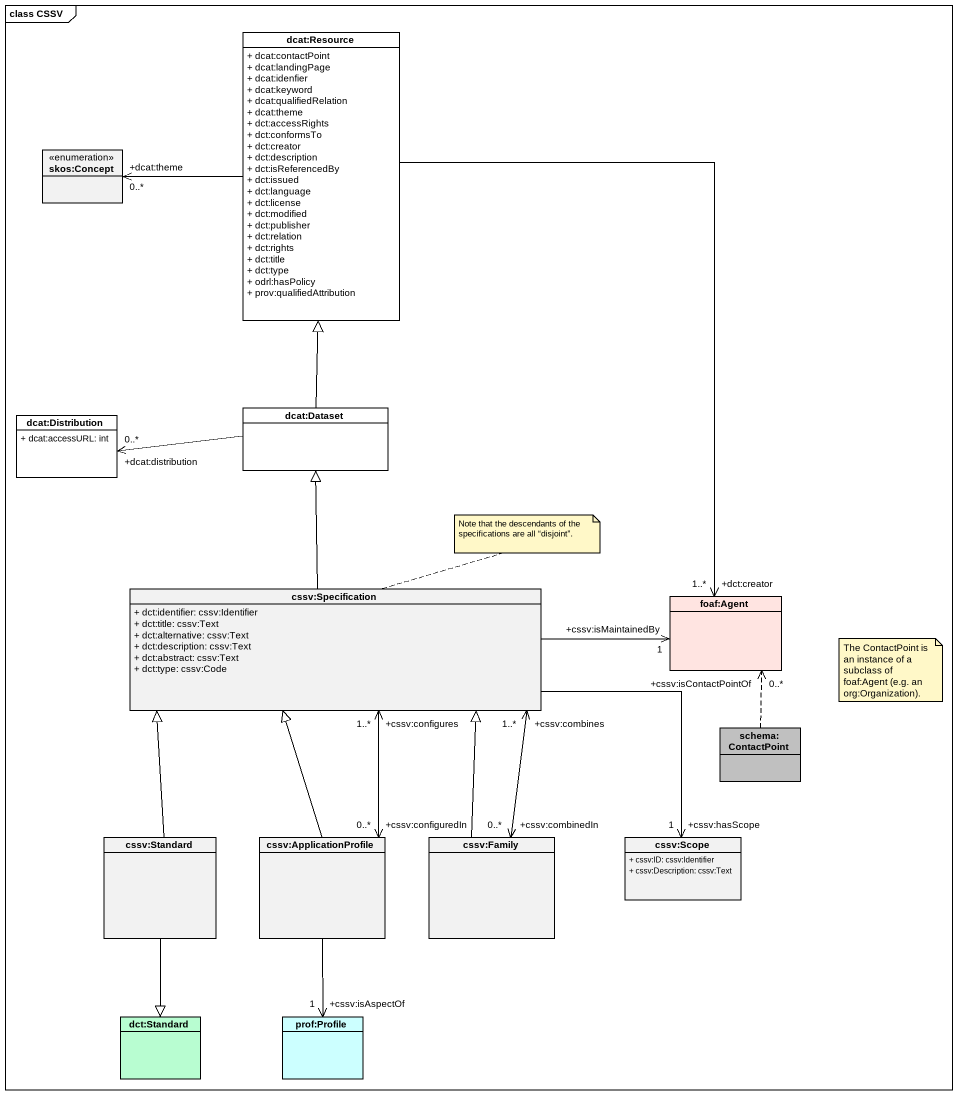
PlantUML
@startuml
mainframe class CSSV
hide circle
hide empty members
skinparam classAttributeIconSize 0
class "dcat:Resource" as dcat_Resource #FFFFFF {
  + dcat:contactPoint
  + dcat:landingPage
  + dcat:idenfier
  + dcat:keyword
  + dcat:qualifiedRelation
  + dcat:theme
  + dct:accessRights
  + dct:conformsTo
  + dct:creator
  + dct:description
  + dct:isReferencedBy
  + dct:issued
  + dct:language
  + dct:license
  + dct:modified
  + dct:publisher
  + dct:relation
  + dct:rights
  + dct:title
  + dct:type
  + odrl:hasPolicy
  + prov:qualifiedAttribution
}
enum "skos:Concept" as skos_Concept
class "dcat:Distribution" as dcat_Distribution #FFFFFF {
  + dcat:accessURL: int
}
class "dcat:Dataset" as dcat_Dataset #FFFFFF
class "cssv:Specification" as cssv_Specification {
  + dct:identifier: cssv:Identifier
  + dct:title: cssv:Text
  + dct:alternative: cssv:Text
  + dct:description: cssv:Text
  + dct:abstract: cssv:Text
  + dct:type: cssv:Code
}
class "foaf:Agent" as foaf_Agent #FFE4E1
class "schema:ContactPoint" as schema_ContactPoint #C0C0C0
class "cssv:Standard" as cssv_Standard
class "cssv:ApplicationProfile" as cssv_ApplicationProfile
class "cssv:Family" as cssv_Family
class "cssv:Scope" as cssv_Scope {
  + cssv:ID: cssv:Identifier
  + cssv:Description: cssv:Text
}
class "dct:Standard" as dct_Standard #B8FDD1
class "prof:Profile" as prof_Profile #CCFFFF
dcat_Resource -left-> "+dcat:theme\n0..*" skos_Concept
dcat_Resource --> "+dct:creator\n1..*" foaf_Agent
dcat_Dataset -up-|> dcat_Resource
dcat_Dataset -left-> "+dcat:distribution\n0..*" dcat_Distribution
cssv_Specification -up-|> dcat_Dataset
cssv_Specification -right-> "+cssv:isMaintainedBy\n1" foaf_Agent
cssv_Specification "+cssv:combines\n1..*" <--> "+cssv:combinedIn\n0..*" cssv_Family
cssv_Specification --> "+cssv:hasScope\n1" cssv_Scope
schema_ContactPoint .up.> "+cssv:isContactPointOf\n0..*" foaf_Agent
cssv_Standard -up-|> cssv_Specification
cssv_Standard --|> dct_Standard
cssv_ApplicationProfile -up-|> cssv_Specification
cssv_ApplicationProfile "+cssv:configuredIn\n0..*" <-up-> "+cssv:configures\n1..*" cssv_Specification
cssv_ApplicationProfile --> "+cssv:isAspectOf\n1" prof_Profile
cssv_Family -up-|> cssv_Specification
note top of cssv_Specification : Note that the descendants of the specifications are all “disjoint”.
note as N2
  The ContactPoint is an instance of a subclass of foaf:Agent (e.g. an org:Organization).
end note
@enduml
